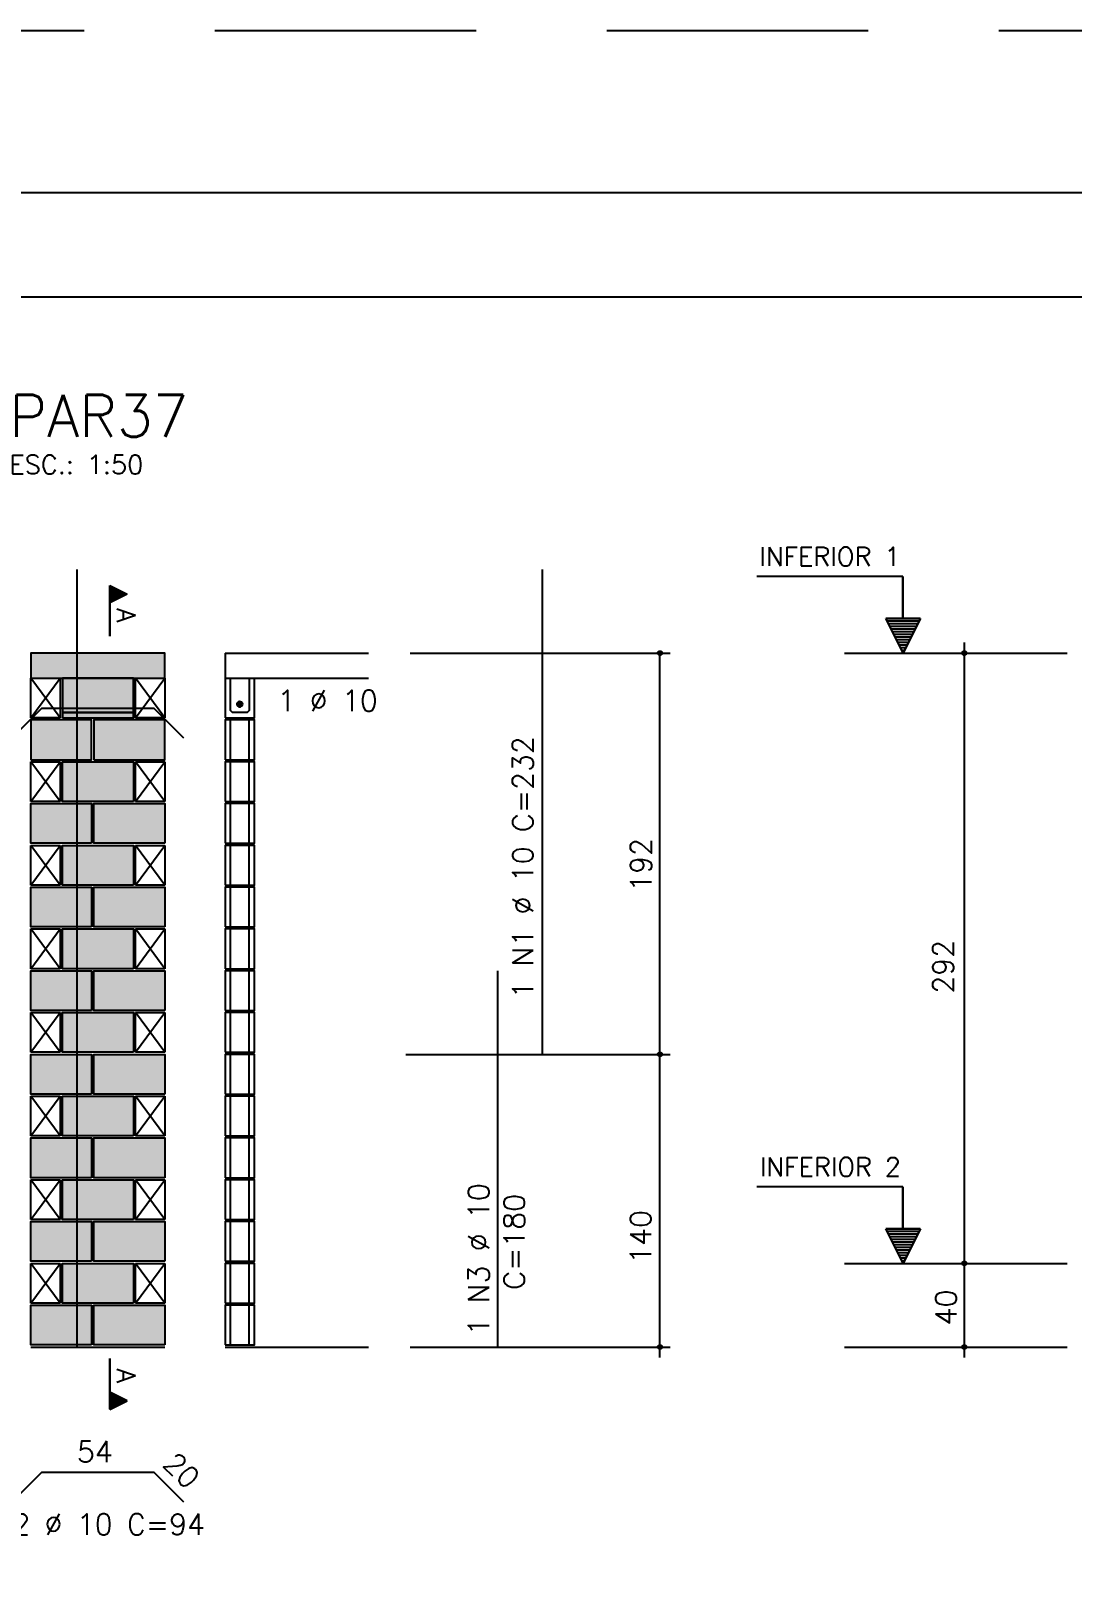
# Model space of a CAD drawing. Extents: x -1.9 to 86, y -1.6 to 60.9.
# Drawn here: x 36.79 to 46.75, y 46.23 to 60.94 of the extents above; entities that cross this region are included whole.
import ezdxf

# ---------------------------------------------------------------- set-up
doc = ezdxf.new("R2010")
doc.units = 0
doc.header["$MEASUREMENT"] = 0
doc.linetypes.add('HIDDEN', pattern=[0.375, 0.25, -0.125])
doc.layers.get('0').update_dxf_attribs({"linetype": 'CONTINUOUS'})
doc.layers.get('Defpoints').update_dxf_attribs({"linetype": 'CONTINUOUS'})
for name, color, linetype in [('ARQ_FOLHA', 7, 'CONTINUOUS'), ('PENA_01', 1, 'CONTINUOUS'), ('PENA_02', 2, 'CONTINUOUS'), ('PENA_03', 3, 'CONTINUOUS'), ('PENA_05', 5, 'CONTINUOUS'), ('PENA_06', 6, 'CONTINUOUS'), ('PENA_09', 254, 'CONTINUOUS'), ('PENA_11', 252, 'CONTINUOUS'), ('PENA_21', 100, 'CONTINUOUS'), ('PENA_27', 21, 'CONTINUOUS')]:
    doc.layers.add(name, color=color, linetype=linetype)
doc.styles.get("Standard").update_dxf_attribs({"font": 'ROMANS.SHX'})

# ---------------------------------------------------------------- blocks, each defined once
blk = doc.blocks.new('FOLHA A1 - 841 X 594')
at = {"layer": 'ARQ_FOLHA', "color": 1}
for points in [[(-841, 0), (0, 0), (0, 594), (-841, 594)], [(-816, 10), (-10, 10), (-10, 584), (-816, 584)]]:
    blk.add_lwpolyline(points, close=True, dxfattribs=at)
at = {"layer": 'Defpoints', "color": 8, "linetype": 'HIDDEN', "ltscale": 100}
blk.add_lwpolyline([(-860.5, 609.5), (-860.5, -15.5), (19.5, -15.5), (19.5, 609.5)], close=True, dxfattribs=at)
blk = doc.blocks.new('*U24')
blk.add_blockref('FOLHA A1 - 841 X 594', (0, 0))

msp = doc.modelspace()

# ---------------------------------------------------------------- linework, layer by layer
at = {"layer": 'PENA_01', "linetype": 'Continuous'}
for p, q in [((44.575124, 54.987369), (46.705987, 54.987369)), ((37.089526, 54.417369), (37.769526, 54.417369)), ((44.575124, 49.147369), (46.705987, 49.147369)), ((44.575124, 48.347369), (46.705987, 48.347369))]:
    msp.add_line(p, q, dxfattribs=at)
at = {"layer": 'PENA_02', "linetype": 'Continuous'}
for p, q in [((36.789526, 54.367369), (36.789526, 54.747369)), ((36.789526, 54.747369), (37.069526, 54.747369)), ((37.069526, 54.747369), (37.069526, 54.367369)), ((37.789526, 54.367369), (37.789526, 54.747369)), ((37.789526, 54.747369), (38.069526, 54.747369)), ((38.069526, 54.747369), (38.069526, 54.367369)), ((37.069526, 54.367369), (36.789526, 54.367369)), ((38.069526, 54.367369), (37.789526, 54.367369)), ((36.789526, 53.567369), (36.789526, 53.947369)), ((36.789526, 53.947369), (37.069526, 53.947369)), ((37.069526, 53.947369), (37.069526, 53.567369)), ((37.789526, 53.567369), (37.789526, 53.947369)), ((37.789526, 53.947369), (38.069526, 53.947369)), ((38.069526, 53.947369), (38.069526, 53.567369)), ((37.069526, 53.567369), (36.789526, 53.567369)), ((38.069526, 53.567369), (37.789526, 53.567369)), ((36.789526, 52.767369), (36.789526, 53.147369)), ((36.789526, 53.147369), (37.069526, 53.147369)), ((37.069526, 53.147369), (37.069526, 52.767369)), ((37.789526, 52.767369), (37.789526, 53.147369)), ((37.789526, 53.147369), (38.069526, 53.147369)), ((38.069526, 53.147369), (38.069526, 52.767369)), ((37.069526, 52.767369), (36.789526, 52.767369)), ((38.069526, 52.767369), (37.789526, 52.767369)), ((36.789526, 51.967369), (36.789526, 52.347369)), ((36.789526, 52.347369), (37.069526, 52.347369)), ((37.069526, 52.347369), (37.069526, 51.967369)), ((37.789526, 51.967369), (37.789526, 52.347369)), ((37.789526, 52.347369), (38.069526, 52.347369)), ((38.069526, 52.347369), (38.069526, 51.967369)), ((37.069526, 51.967369), (36.789526, 51.967369)), ((38.069526, 51.967369), (37.789526, 51.967369)), ((36.789526, 51.167369), (36.789526, 51.547369)), ((36.789526, 51.547369), (37.069526, 51.547369)), ((37.069526, 51.547369), (37.069526, 51.167369)), ((37.789526, 51.167369), (37.789526, 51.547369)), ((37.789526, 51.547369), (38.069526, 51.547369)), ((38.069526, 51.547369), (38.069526, 51.167369)), ((37.069526, 51.167369), (36.789526, 51.167369)), ((38.069526, 51.167369), (37.789526, 51.167369)), ((36.789526, 50.367369), (36.789526, 50.747369)), ((36.789526, 50.747369), (37.069526, 50.747369)), ((37.069526, 50.747369), (37.069526, 50.367369)), ((37.789526, 50.367369), (37.789526, 50.747369)), ((37.789526, 50.747369), (38.069526, 50.747369)), ((38.069526, 50.747369), (38.069526, 50.367369)), ((37.069526, 50.367369), (36.789526, 50.367369)), ((38.069526, 50.367369), (37.789526, 50.367369)), ((36.789526, 49.567369), (36.789526, 49.947369)), ((36.789526, 49.947369), (37.069526, 49.947369)), ((37.069526, 49.947369), (37.069526, 49.567369)), ((37.789526, 49.567369), (37.789526, 49.947369)), ((37.789526, 49.947369), (38.069526, 49.947369)), ((38.069526, 49.947369), (38.069526, 49.567369)), ((37.069526, 49.567369), (36.789526, 49.567369)), ((38.069526, 49.567369), (37.789526, 49.567369)), ((36.789526, 48.767369), (36.789526, 49.147369)), ((36.789526, 49.147369), (37.069526, 49.147369)), ((37.069526, 49.147369), (37.069526, 48.767369)), ((37.789526, 48.767369), (37.789526, 49.147369)), ((37.789526, 49.147369), (38.069526, 49.147369)), ((38.069526, 49.147369), (38.069526, 48.767369)), ((37.069526, 48.767369), (36.789526, 48.767369)), ((38.069526, 48.767369), (37.789526, 48.767369)), ((36.789526, 48.347369), (38.069526, 48.347369))]:
    msp.add_line(p, q, dxfattribs=at)
for points in [[(38.069526, 54.747369), (38.069526, 54.987369), (36.789526, 54.987369), (36.789526, 54.747369), (38.069526, 54.747369)], [(37.089526, 54.367369), (37.769526, 54.367369), (37.769526, 54.747369), (37.089526, 54.747369), (37.089526, 54.367369)], [(36.789526, 53.967369), (37.369526, 53.967369), (37.369526, 54.347369), (36.789526, 54.347369), (36.789526, 53.967369)], [(37.389526, 53.967369), (38.069526, 53.967369), (38.069526, 54.347369), (37.389526, 54.347369), (37.389526, 53.967369)], [(37.769526, 53.567369), (37.089526, 53.567369), (37.089526, 53.947369), (37.769526, 53.947369), (37.769526, 53.567369)], [(37.369526, 53.167369), (36.789526, 53.167369), (36.789526, 53.547369), (37.369526, 53.547369), (37.369526, 53.167369)], [(38.069526, 53.167369), (37.389526, 53.167369), (37.389526, 53.547369), (38.069526, 53.547369), (38.069526, 53.167369)], [(37.769526, 52.767369), (37.089526, 52.767369), (37.089526, 53.147369), (37.769526, 53.147369), (37.769526, 52.767369)], [(37.369526, 52.367369), (36.789526, 52.367369), (36.789526, 52.747369), (37.369526, 52.747369), (37.369526, 52.367369)], [(38.069526, 52.367369), (37.389526, 52.367369), (37.389526, 52.747369), (38.069526, 52.747369), (38.069526, 52.367369)], [(37.769526, 51.967369), (37.089526, 51.967369), (37.089526, 52.347369), (37.769526, 52.347369), (37.769526, 51.967369)], [(37.369526, 51.567369), (36.789526, 51.567369), (36.789526, 51.947369), (37.369526, 51.947369), (37.369526, 51.567369)], [(38.069526, 51.567369), (37.389526, 51.567369), (37.389526, 51.947369), (38.069526, 51.947369), (38.069526, 51.567369)], [(37.769526, 51.167369), (37.089526, 51.167369), (37.089526, 51.547369), (37.769526, 51.547369), (37.769526, 51.167369)], [(37.369526, 50.767369), (36.789526, 50.767369), (36.789526, 51.147369), (37.369526, 51.147369), (37.369526, 50.767369)], [(38.069526, 50.767369), (37.389526, 50.767369), (37.389526, 51.147369), (38.069526, 51.147369), (38.069526, 50.767369)], [(37.769526, 50.367369), (37.089526, 50.367369), (37.089526, 50.747369), (37.769526, 50.747369), (37.769526, 50.367369)], [(37.369526, 49.967369), (36.789526, 49.967369), (36.789526, 50.347369), (37.369526, 50.347369), (37.369526, 49.967369)], [(38.069526, 49.967369), (37.389526, 49.967369), (37.389526, 50.347369), (38.069526, 50.347369), (38.069526, 49.967369)], [(37.769526, 49.567369), (37.089526, 49.567369), (37.089526, 49.947369), (37.769526, 49.947369), (37.769526, 49.567369)], [(37.369526, 49.167369), (36.789526, 49.167369), (36.789526, 49.547369), (37.369526, 49.547369), (37.369526, 49.167369)], [(38.069526, 49.167369), (37.389526, 49.167369), (37.389526, 49.547369), (38.069526, 49.547369), (38.069526, 49.167369)], [(37.769526, 48.767369), (37.089526, 48.767369), (37.089526, 49.147369), (37.769526, 49.147369), (37.769526, 48.767369)], [(37.369526, 48.367369), (36.789526, 48.367369), (36.789526, 48.747369), (37.369526, 48.747369), (37.369526, 48.367369)], [(38.069526, 48.367369), (37.389526, 48.367369), (37.389526, 48.747369), (38.069526, 48.747369), (38.069526, 48.367369)]]:
    msp.add_lwpolyline(points, dxfattribs=at)
for centre, radius in [((42.807578, 54.987369), 0.02), ((42.807578, 54.987369), 0.01), ((45.72127, 54.987369), 0.02), ((45.72127, 54.987369), 0.01), ((42.807578, 51.147369), 0.02), ((42.807578, 51.147369), 0.01), ((45.72127, 49.147369), 0.02), ((45.72127, 49.147369), 0.01), ((42.807578, 48.347369), 0.02), ((42.807578, 48.347369), 0.01), ((45.72127, 48.347369), 0.02), ((45.72127, 48.347369), 0.01)]:
    msp.add_circle(centre, radius, dxfattribs=at)
at = {"layer": 'PENA_03', "linetype": 'Continuous'}
for p, q in [((37.543544, 55.148684), (37.543544, 55.635066)), ((37.543544, 55.635066), (37.709477, 55.5521)), ((37.544239, 55.633938), (37.707916, 55.5521)), ((37.54424, 55.633938), (37.54424, 55.470261)), ((37.556308, 55.628684), (37.556308, 55.475515)), ((37.569072, 55.622302), (37.569072, 55.481897)), ((37.581836, 55.61592), (37.581836, 55.488279)), ((45.134122, 55.719234), (43.734122, 55.719234)), ((45.134122, 55.319234), (45.134122, 55.719234)), ((45.135522, 55.319234), (45.135522, 55.720634)), ((37.709477, 55.5521), (37.544239, 55.469481)), ((37.707916, 55.5521), (37.54424, 55.470261)), ((37.54424, 55.469481), (37.54424, 55.148684)), ((37.5946, 55.609538), (37.5946, 55.494661)), ((37.607364, 55.603156), (37.607364, 55.501043)), ((37.620128, 55.596774), (37.620128, 55.507425)), ((37.632892, 55.590392), (37.632892, 55.513807)), ((37.645656, 55.58401), (37.645656, 55.520189)), ((37.65842, 55.577628), (37.65842, 55.526571)), ((37.671184, 55.571246), (37.671184, 55.532953)), ((37.683949, 55.564864), (37.683949, 55.539335)), ((37.696713, 55.558482), (37.696713, 55.545718)), ((45.134822, 54.987369), (44.96889, 55.319234)), ((44.96889, 55.319234), (45.134122, 55.319234)), ((45.300755, 55.319234), (45.134822, 54.987369)), ((45.135522, 55.319234), (45.300755, 55.319234)), ((45.134822, 54.990491), (44.971146, 55.317843)), ((45.298498, 55.317843), (44.971146, 55.317843)), ((45.287991, 55.293706), (44.981653, 55.293706)), ((45.275227, 55.268178), (44.994418, 55.268178)), ((45.262463, 55.24265), (45.007182, 55.24265)), ((45.249698, 55.217122), (45.019946, 55.217122)), ((45.236934, 55.191594), (45.03271, 55.191594)), ((45.298498, 55.317844), (45.134822, 54.99049)), ((45.22417, 55.166066), (45.045474, 55.166066)), ((45.211406, 55.140538), (45.058238, 55.140538)), ((45.198642, 55.11501), (45.071002, 55.11501)), ((45.185878, 55.089482), (45.083766, 55.089482)), ((45.173114, 55.063954), (45.09653, 55.063954)), ((45.16035, 55.038425), (45.109294, 55.038425)), ((45.72127, 48.246836), (45.72127, 55.087369)), ((38.647582, 54.987369), (38.647582, 54.367369)), ((38.647582, 54.987369), (40.018261, 54.987369)), ((40.418261, 54.987369), (42.907578, 54.987369)), ((42.807578, 48.246836), (42.807578, 54.987369)), ((45.147586, 55.012897), (45.122058, 55.012897)), ((37.069526, 54.367369), (36.789526, 54.747369)), ((36.789526, 54.367369), (37.069526, 54.747369)), ((38.069526, 54.367369), (37.789526, 54.747369)), ((37.789526, 54.367369), (38.069526, 54.747369)), ((38.647582, 54.747369), (40.018261, 54.747369)), ((38.697582, 53.967369), (38.697582, 54.347369)), ((38.877582, 53.967369), (38.877582, 54.347369)), ((37.069526, 53.567369), (36.789526, 53.947369)), ((36.789526, 53.567369), (37.069526, 53.947369)), ((38.069526, 53.567369), (37.789526, 53.947369)), ((37.789526, 53.567369), (38.069526, 53.947369)), ((38.697582, 53.567369), (38.697582, 53.947369)), ((38.877582, 53.567369), (38.877582, 53.947369)), ((38.697582, 53.167369), (38.697582, 53.547369)), ((38.877582, 53.167369), (38.877582, 53.547369)), ((37.069526, 52.767369), (36.789526, 53.147369)), ((36.789526, 52.767369), (37.069526, 53.147369)), ((38.069526, 52.767369), (37.789526, 53.147369)), ((37.789526, 52.767369), (38.069526, 53.147369)), ((38.697582, 52.767369), (38.697582, 53.147369)), ((38.877582, 52.767369), (38.877582, 53.147369)), ((38.697582, 52.367369), (38.697582, 52.747369)), ((38.877582, 52.367369), (38.877582, 52.747369)), ((37.069526, 51.967369), (36.789526, 52.347369)), ((36.789526, 51.967369), (37.069526, 52.347369)), ((38.069526, 51.967369), (37.789526, 52.347369)), ((37.789526, 51.967369), (38.069526, 52.347369)), ((38.697582, 51.967369), (38.697582, 52.347369)), ((38.877582, 51.967369), (38.877582, 52.347369)), ((38.697582, 51.567369), (38.697582, 51.947369)), ((38.877582, 51.567369), (38.877582, 51.947369)), ((37.069526, 51.167369), (36.789526, 51.547369)), ((36.789526, 51.167369), (37.069526, 51.547369)), ((38.069526, 51.167369), (37.789526, 51.547369)), ((37.789526, 51.167369), (38.069526, 51.547369)), ((38.697582, 51.167369), (38.697582, 51.547369)), ((38.877582, 51.167369), (38.877582, 51.547369)), ((38.697582, 50.767369), (38.697582, 51.147369)), ((38.877582, 50.767369), (38.877582, 51.147369)), ((40.37633, 51.147369), (42.907578, 51.147369)), ((37.069526, 50.367369), (36.789526, 50.747369)), ((36.789526, 50.367369), (37.069526, 50.747369)), ((38.069526, 50.367369), (37.789526, 50.747369)), ((37.789526, 50.367369), (38.069526, 50.747369)), ((38.697582, 50.367369), (38.697582, 50.747369)), ((38.877582, 50.367369), (38.877582, 50.747369)), ((38.697582, 49.967369), (38.697582, 50.347369)), ((38.877582, 49.967369), (38.877582, 50.347369)), ((37.069526, 49.567369), (36.789526, 49.947369)), ((36.789526, 49.567369), (37.069526, 49.947369)), ((38.069526, 49.567369), (37.789526, 49.947369)), ((37.789526, 49.567369), (38.069526, 49.947369)), ((38.697582, 49.567369), (38.697582, 49.947369)), ((38.877582, 49.567369), (38.877582, 49.947369)), ((45.134122, 49.879234), (43.734122, 49.879234)), ((45.134122, 49.479234), (45.134122, 49.879234)), ((45.135522, 49.479234), (45.135522, 49.880634)), ((38.697582, 49.167369), (38.697582, 49.547369)), ((38.877582, 49.167369), (38.877582, 49.547369)), ((45.134822, 49.147369), (44.96889, 49.479234)), ((44.96889, 49.479234), (45.134122, 49.479234)), ((45.134822, 49.150491), (44.971146, 49.477843)), ((45.298498, 49.477843), (44.971146, 49.477843)), ((45.287991, 49.453706), (44.981653, 49.453706)), ((45.300755, 49.479234), (45.134822, 49.147369)), ((45.298498, 49.477844), (45.134822, 49.15049)), ((45.135522, 49.479234), (45.300755, 49.479234)), ((45.275227, 49.428178), (44.994418, 49.428178)), ((45.262463, 49.40265), (45.007182, 49.40265)), ((45.249698, 49.377122), (45.019946, 49.377122)), ((45.236934, 49.351594), (45.03271, 49.351594)), ((45.22417, 49.326066), (45.045474, 49.326066)), ((45.211406, 49.300538), (45.058238, 49.300538)), ((37.069526, 48.767369), (36.789526, 49.147369)), ((36.789526, 48.767369), (37.069526, 49.147369)), ((38.069526, 48.767369), (37.789526, 49.147369)), ((37.789526, 48.767369), (38.069526, 49.147369)), ((38.697582, 48.767369), (38.697582, 49.147369)), ((38.877582, 48.767369), (38.877582, 49.147369)), ((45.198642, 49.27501), (45.071002, 49.27501)), ((45.185878, 49.249482), (45.083766, 49.249482)), ((45.173114, 49.223954), (45.09653, 49.223954)), ((45.16035, 49.198425), (45.109294, 49.198425)), ((45.147586, 49.172897), (45.122058, 49.172897)), ((38.697582, 48.367369), (38.697582, 48.747369)), ((38.877582, 48.367369), (38.877582, 48.747369)), ((38.647582, 48.347369), (40.018261, 48.347369)), ((40.418261, 48.347369), (42.907578, 48.347369)), ((37.543544, 48.236511), (37.543544, 47.750129)), ((37.54424, 47.915714), (37.54424, 48.236511)), ((37.543544, 47.750129), (37.709477, 47.833095)), ((37.709477, 47.833095), (37.544239, 47.915714)), ((37.544239, 47.751257), (37.707916, 47.833095)), ((37.54424, 47.751257), (37.54424, 47.914934)), ((37.707916, 47.833095), (37.54424, 47.914934)), ((37.556308, 47.756511), (37.556308, 47.90968)), ((37.569072, 47.762893), (37.569072, 47.903298)), ((37.581836, 47.769275), (37.581836, 47.896916)), ((37.5946, 47.775657), (37.5946, 47.890534)), ((37.607364, 47.782039), (37.607364, 47.884152)), ((37.620128, 47.788421), (37.620128, 47.87777)), ((37.632892, 47.794803), (37.632892, 47.871388)), ((37.645656, 47.801185), (37.645656, 47.865006)), ((37.65842, 47.807567), (37.65842, 47.858624)), ((37.671184, 47.813949), (37.671184, 47.852242)), ((37.683949, 47.820331), (37.683949, 47.84586)), ((37.696713, 47.826713), (37.696713, 47.839477))]:
    msp.add_line(p, q, dxfattribs=at)
for points in [[(38.647582, 54.367369), (38.927582, 54.367369), (38.927582, 54.747369)], [(38.877582, 54.747369), (38.877582, 54.437369), (38.857582, 54.417369), (38.717582, 54.417369), (38.697582, 54.437369), (38.697582, 54.747369)], [(38.812131, 54.498359), (38.80997, 54.508527), (38.803859, 54.516937), (38.794856, 54.522135), (38.784518, 54.523222), (38.774631, 54.52001), (38.766906, 54.513054), (38.762677, 54.503557), (38.762677, 54.493161), (38.766906, 54.483664), (38.774631, 54.476708), (38.784518, 54.473496), (38.794856, 54.474582), (38.803859, 54.47978), (38.80997, 54.48819), (38.812131, 54.498359)], [(38.647582, 53.967369), (38.927582, 53.967369), (38.927582, 54.347369), (38.647582, 54.347369), (38.647582, 53.967369)], [(38.647582, 53.567369), (38.927582, 53.567369), (38.927582, 53.947369), (38.647582, 53.947369), (38.647582, 53.567369)], [(38.647582, 53.167369), (38.927582, 53.167369), (38.927582, 53.547369), (38.647582, 53.547369), (38.647582, 53.167369)], [(38.647582, 52.767369), (38.927582, 52.767369), (38.927582, 53.147369), (38.647582, 53.147369), (38.647582, 52.767369)], [(38.647582, 52.367369), (38.927582, 52.367369), (38.927582, 52.747369), (38.647582, 52.747369), (38.647582, 52.367369)], [(38.647582, 51.967369), (38.927582, 51.967369), (38.927582, 52.347369), (38.647582, 52.347369), (38.647582, 51.967369)], [(38.647582, 51.567369), (38.927582, 51.567369), (38.927582, 51.947369), (38.647582, 51.947369), (38.647582, 51.567369)], [(38.647582, 51.167369), (38.927582, 51.167369), (38.927582, 51.547369), (38.647582, 51.547369), (38.647582, 51.167369)], [(38.647582, 50.767369), (38.927582, 50.767369), (38.927582, 51.147369), (38.647582, 51.147369), (38.647582, 50.767369)], [(38.647582, 50.367369), (38.927582, 50.367369), (38.927582, 50.747369), (38.647582, 50.747369), (38.647582, 50.367369)], [(38.647582, 49.967369), (38.927582, 49.967369), (38.927582, 50.347369), (38.647582, 50.347369), (38.647582, 49.967369)], [(38.647582, 49.567369), (38.927582, 49.567369), (38.927582, 49.947369), (38.647582, 49.947369), (38.647582, 49.567369)], [(38.647582, 49.167369), (38.927582, 49.167369), (38.927582, 49.547369), (38.647582, 49.547369), (38.647582, 49.167369)], [(38.647582, 48.767369), (38.927582, 48.767369), (38.927582, 49.147369), (38.647582, 49.147369), (38.647582, 48.767369)], [(38.647582, 48.367369), (38.927582, 48.367369), (38.927582, 48.747369), (38.647582, 48.747369), (38.647582, 48.367369)]]:
    msp.add_lwpolyline(points, dxfattribs=at)
msp.add_circle((38.787131, 54.498359), 0.025, dxfattribs=at)
for points in [[(38.812131, 54.498359), (38.766906, 54.513054), (38.762677, 54.503557)], [(38.812131, 54.498359), (38.762677, 54.503557), (38.762677, 54.493161)], [(38.812131, 54.498359), (38.762677, 54.493161), (38.766906, 54.483664)], [(38.812131, 54.498359), (38.774631, 54.52001), (38.763639, 54.506909)], [(38.812131, 54.498359), (38.763639, 54.506909), (38.763639, 54.489808)], [(38.812131, 54.498359), (38.763639, 54.489808), (38.774631, 54.476708)], [(38.812131, 54.498359), (38.774631, 54.52001), (38.766906, 54.513054)], [(38.812131, 54.498359), (38.766906, 54.483664), (38.774631, 54.476708)], [(38.812131, 54.498359), (38.784518, 54.523222), (38.774631, 54.52001)], [(38.812131, 54.498359), (38.791472, 54.522979), (38.774631, 54.52001)], [(38.812131, 54.498359), (38.774631, 54.476708), (38.791472, 54.473739)], [(38.812131, 54.498359), (38.774631, 54.476708), (38.784518, 54.473496)], [(38.812131, 54.498359), (38.794856, 54.522135), (38.784518, 54.523222)], [(38.812131, 54.498359), (38.784518, 54.473496), (38.794856, 54.474582)], [(38.812131, 54.498359), (38.806282, 54.514429), (38.791472, 54.522979)], [(38.812131, 54.498359), (38.791472, 54.473739), (38.806282, 54.482289)], [(38.812131, 54.498359), (38.803859, 54.516937), (38.794856, 54.522135)], [(38.812131, 54.498359), (38.794856, 54.474582), (38.803859, 54.47978)], [(38.812131, 54.498359), (38.80997, 54.508527), (38.803859, 54.516937)], [(38.812131, 54.498359), (38.803859, 54.47978), (38.80997, 54.48819)], [(38.812131, 54.498359), (38.806282, 54.482289), (38.812131, 54.498359)], [(38.812131, 54.498359), (38.80997, 54.48819), (38.812131, 54.498359)]]:
    msp.add_solid(points, dxfattribs=at)
at = {"layer": 'PENA_05', "linetype": 'Continuous'}
for p, q in [((41.683827, 51.147369), (41.683827, 55.787369)), ((36.889526, 54.457369), (36.606684, 54.174526)), ((37.969526, 54.457369), (36.889526, 54.457369)), ((38.252369, 54.174526), (37.969526, 54.457369)), ((41.257903, 48.347369), (41.257903, 51.947369)), ((36.889526, 47.146393), (36.606684, 46.86355)), ((37.969526, 47.146393), (36.889526, 47.146393)), ((38.252369, 46.86355), (37.969526, 47.146393))]:
    msp.add_line(p, q, dxfattribs=at)
msp.add_lwpolyline([(37.229526, 55.787369), (37.229526, 48.347369)], dxfattribs=at)
at = {"layer": 'PENA_09', "linetype": 'Continuous'}
msp.add_lwpolyline([(37.089526, 54.417369), (37.769526, 54.417369), (37.769526, 54.747369), (37.089526, 54.747369), (37.089526, 54.417369)], dxfattribs=at)
for points in [[(37.089526, 54.417369), (37.769526, 54.417369), (37.769526, 54.747369)], [(37.089526, 54.417369), (37.769526, 54.747369), (37.089526, 54.747369)], [(37.089526, 54.417369), (37.089526, 54.747369), (37.089526, 54.417369)]]:
    msp.add_solid(points, dxfattribs=at)
at = {"layer": 'PENA_11', "linetype": 'Continuous'}
for points in [[(38.069526, 54.747369), (38.069526, 54.987369), (36.789526, 54.987369)], [(38.069526, 54.747369), (36.789526, 54.987369), (36.789526, 54.747369)], [(38.069526, 54.747369), (36.789526, 54.747369), (38.069526, 54.747369)]]:
    msp.add_solid(points, dxfattribs=at)
at = {"layer": 'PENA_21', "linetype": 'Continuous'}
for points in [[(37.089526, 54.367369), (37.769526, 54.367369), (37.769526, 54.417369), (37.089526, 54.417369), (37.089526, 54.367369)], [(37.389526, 53.967369), (38.069526, 53.967369), (38.069526, 54.347369), (37.389526, 54.347369), (37.389526, 53.967369)], [(37.769526, 53.567369), (37.089526, 53.567369), (37.089526, 53.947369), (37.769526, 53.947369), (37.769526, 53.567369)], [(38.069526, 53.167369), (37.389526, 53.167369), (37.389526, 53.547369), (38.069526, 53.547369), (38.069526, 53.167369)], [(37.769526, 52.767369), (37.089526, 52.767369), (37.089526, 53.147369), (37.769526, 53.147369), (37.769526, 52.767369)], [(38.069526, 52.367369), (37.389526, 52.367369), (37.389526, 52.747369), (38.069526, 52.747369), (38.069526, 52.367369)], [(37.769526, 51.967369), (37.089526, 51.967369), (37.089526, 52.347369), (37.769526, 52.347369), (37.769526, 51.967369)], [(38.069526, 51.567369), (37.389526, 51.567369), (37.389526, 51.947369), (38.069526, 51.947369), (38.069526, 51.567369)], [(37.769526, 51.167369), (37.089526, 51.167369), (37.089526, 51.547369), (37.769526, 51.547369), (37.769526, 51.167369)], [(38.069526, 50.767369), (37.389526, 50.767369), (37.389526, 51.147369), (38.069526, 51.147369), (38.069526, 50.767369)], [(37.769526, 50.367369), (37.089526, 50.367369), (37.089526, 50.747369), (37.769526, 50.747369), (37.769526, 50.367369)], [(38.069526, 49.967369), (37.389526, 49.967369), (37.389526, 50.347369), (38.069526, 50.347369), (38.069526, 49.967369)], [(37.769526, 49.567369), (37.089526, 49.567369), (37.089526, 49.947369), (37.769526, 49.947369), (37.769526, 49.567369)], [(38.069526, 49.167369), (37.389526, 49.167369), (37.389526, 49.547369), (38.069526, 49.547369), (38.069526, 49.167369)], [(37.769526, 48.767369), (37.089526, 48.767369), (37.089526, 49.147369), (37.769526, 49.147369), (37.769526, 48.767369)], [(38.069526, 48.367369), (37.389526, 48.367369), (37.389526, 48.747369), (38.069526, 48.747369), (38.069526, 48.367369)]]:
    msp.add_lwpolyline(points, dxfattribs=at)
for points in [[(37.089526, 54.367369), (37.769526, 54.367369), (37.769526, 54.417369)], [(37.089526, 54.367369), (37.769526, 54.417369), (37.089526, 54.417369)], [(37.089526, 54.367369), (37.089526, 54.417369), (37.089526, 54.367369)], [(37.389526, 53.967369), (38.069526, 53.967369), (38.069526, 54.347369)], [(37.389526, 53.967369), (38.069526, 54.347369), (37.389526, 54.347369)], [(37.389526, 53.967369), (37.389526, 54.347369), (37.389526, 53.967369)], [(37.769526, 53.567369), (37.089526, 53.567369), (37.089526, 53.947369)], [(37.769526, 53.567369), (37.089526, 53.947369), (37.769526, 53.947369)], [(37.769526, 53.567369), (37.769526, 53.947369), (37.769526, 53.567369)], [(38.069526, 53.167369), (37.389526, 53.167369), (37.389526, 53.547369)], [(38.069526, 53.167369), (37.389526, 53.547369), (38.069526, 53.547369)], [(38.069526, 53.167369), (38.069526, 53.547369), (38.069526, 53.167369)], [(37.769526, 52.767369), (37.089526, 52.767369), (37.089526, 53.147369)], [(37.769526, 52.767369), (37.089526, 53.147369), (37.769526, 53.147369)], [(37.769526, 52.767369), (37.769526, 53.147369), (37.769526, 52.767369)], [(38.069526, 52.367369), (37.389526, 52.367369), (37.389526, 52.747369)], [(38.069526, 52.367369), (37.389526, 52.747369), (38.069526, 52.747369)], [(38.069526, 52.367369), (38.069526, 52.747369), (38.069526, 52.367369)], [(37.769526, 51.967369), (37.089526, 51.967369), (37.089526, 52.347369)], [(37.769526, 51.967369), (37.089526, 52.347369), (37.769526, 52.347369)], [(37.769526, 51.967369), (37.769526, 52.347369), (37.769526, 51.967369)], [(38.069526, 51.567369), (37.389526, 51.567369), (37.389526, 51.947369)], [(38.069526, 51.567369), (37.389526, 51.947369), (38.069526, 51.947369)], [(38.069526, 51.567369), (38.069526, 51.947369), (38.069526, 51.567369)], [(37.769526, 51.167369), (37.089526, 51.167369), (37.089526, 51.547369)], [(37.769526, 51.167369), (37.089526, 51.547369), (37.769526, 51.547369)], [(37.769526, 51.167369), (37.769526, 51.547369), (37.769526, 51.167369)], [(38.069526, 50.767369), (37.389526, 50.767369), (37.389526, 51.147369)], [(38.069526, 50.767369), (37.389526, 51.147369), (38.069526, 51.147369)], [(38.069526, 50.767369), (38.069526, 51.147369), (38.069526, 50.767369)], [(37.769526, 50.367369), (37.089526, 50.367369), (37.089526, 50.747369)], [(37.769526, 50.367369), (37.089526, 50.747369), (37.769526, 50.747369)], [(37.769526, 50.367369), (37.769526, 50.747369), (37.769526, 50.367369)], [(38.069526, 49.967369), (37.389526, 49.967369), (37.389526, 50.347369)], [(38.069526, 49.967369), (37.389526, 50.347369), (38.069526, 50.347369)], [(38.069526, 49.967369), (38.069526, 50.347369), (38.069526, 49.967369)], [(37.769526, 49.567369), (37.089526, 49.567369), (37.089526, 49.947369)], [(37.769526, 49.567369), (37.089526, 49.947369), (37.769526, 49.947369)], [(37.769526, 49.567369), (37.769526, 49.947369), (37.769526, 49.567369)], [(38.069526, 49.167369), (37.389526, 49.167369), (37.389526, 49.547369)], [(38.069526, 49.167369), (37.389526, 49.547369), (38.069526, 49.547369)], [(38.069526, 49.167369), (38.069526, 49.547369), (38.069526, 49.167369)], [(37.769526, 48.767369), (37.089526, 48.767369), (37.089526, 49.147369)], [(37.769526, 48.767369), (37.089526, 49.147369), (37.769526, 49.147369)], [(37.769526, 48.767369), (37.769526, 49.147369), (37.769526, 48.767369)], [(38.069526, 48.367369), (37.389526, 48.367369), (37.389526, 48.747369)], [(38.069526, 48.367369), (37.389526, 48.747369), (38.069526, 48.747369)], [(38.069526, 48.367369), (38.069526, 48.747369), (38.069526, 48.367369)]]:
    msp.add_solid(points, dxfattribs=at)
at = {"layer": 'PENA_27', "linetype": 'Continuous'}
for points in [[(36.789526, 53.967369), (37.369526, 53.967369), (37.369526, 54.347369), (36.789526, 54.347369), (36.789526, 53.967369)], [(37.369526, 53.167369), (36.789526, 53.167369), (36.789526, 53.547369), (37.369526, 53.547369), (37.369526, 53.167369)], [(37.369526, 52.367369), (36.789526, 52.367369), (36.789526, 52.747369), (37.369526, 52.747369), (37.369526, 52.367369)], [(37.369526, 51.567369), (36.789526, 51.567369), (36.789526, 51.947369), (37.369526, 51.947369), (37.369526, 51.567369)], [(37.369526, 50.767369), (36.789526, 50.767369), (36.789526, 51.147369), (37.369526, 51.147369), (37.369526, 50.767369)], [(37.369526, 49.967369), (36.789526, 49.967369), (36.789526, 50.347369), (37.369526, 50.347369), (37.369526, 49.967369)], [(37.369526, 49.167369), (36.789526, 49.167369), (36.789526, 49.547369), (37.369526, 49.547369), (37.369526, 49.167369)], [(37.369526, 48.367369), (36.789526, 48.367369), (36.789526, 48.747369), (37.369526, 48.747369), (37.369526, 48.367369)]]:
    msp.add_lwpolyline(points, dxfattribs=at)
for points in [[(36.789526, 53.967369), (37.369526, 53.967369), (37.369526, 54.347369)], [(36.789526, 53.967369), (37.369526, 54.347369), (36.789526, 54.347369)], [(36.789526, 53.967369), (36.789526, 54.347369), (36.789526, 53.967369)], [(37.369526, 53.167369), (36.789526, 53.167369), (36.789526, 53.547369)], [(37.369526, 53.167369), (36.789526, 53.547369), (37.369526, 53.547369)], [(37.369526, 53.167369), (37.369526, 53.547369), (37.369526, 53.167369)], [(37.369526, 52.367369), (36.789526, 52.367369), (36.789526, 52.747369)], [(37.369526, 52.367369), (36.789526, 52.747369), (37.369526, 52.747369)], [(37.369526, 52.367369), (37.369526, 52.747369), (37.369526, 52.367369)], [(37.369526, 51.567369), (36.789526, 51.567369), (36.789526, 51.947369)], [(37.369526, 51.567369), (36.789526, 51.947369), (37.369526, 51.947369)], [(37.369526, 51.567369), (37.369526, 51.947369), (37.369526, 51.567369)], [(37.369526, 50.767369), (36.789526, 50.767369), (36.789526, 51.147369)], [(37.369526, 50.767369), (36.789526, 51.147369), (37.369526, 51.147369)], [(37.369526, 50.767369), (37.369526, 51.147369), (37.369526, 50.767369)], [(37.369526, 49.967369), (36.789526, 49.967369), (36.789526, 50.347369)], [(37.369526, 49.967369), (36.789526, 50.347369), (37.369526, 50.347369)], [(37.369526, 49.967369), (37.369526, 50.347369), (37.369526, 49.967369)], [(37.369526, 49.167369), (36.789526, 49.167369), (36.789526, 49.547369)], [(37.369526, 49.167369), (36.789526, 49.547369), (37.369526, 49.547369)], [(37.369526, 49.167369), (37.369526, 49.547369), (37.369526, 49.167369)], [(37.369526, 48.367369), (36.789526, 48.367369), (36.789526, 48.747369)], [(37.369526, 48.367369), (36.789526, 48.747369), (37.369526, 48.747369)], [(37.369526, 48.367369), (37.369526, 48.747369), (37.369526, 48.367369)]]:
    msp.add_solid(points, dxfattribs=at)

# ---------------------------------------------------------------- block references
at = {"xscale": 0.09999999999999938, "yscale": 0.09999999999999938, "zscale": 0.09999999999999938}
msp.add_blockref('*U24', (84.1, -0.0075), dxfattribs=at)

# ---------------------------------------------------------------- texts
at = {"layer": 'PENA_03', "linetype": 'Continuous'}
for s, height, p in [('ESC.: 1:50', 0.18, (36.583093, 56.701152)), ('INFERIOR 1', 0.18, (43.759829, 55.821108)), ('1 %%c 10', 0.2, (39.148401, 54.431068)), ('INFERIOR 2', 0.18, (43.764394, 49.981108)), ('54', 0.2, (37.229526, 47.246393)), ('1 N2 %%c 10 C=94', 0.2, (36.113923, 46.550695))]:
    msp.add_text(s, height=height, dxfattribs=at).set_placement(p)
for s, height, rotation, p in [('A', 0.18, 270, (37.610573, 55.416667)), ('1 N1 %%c 10 C=232', 0.2, 90, (41.596176, 51.680784)), ('192', 0.2, 90, (42.726794, 52.703213)), ('292', 0.2, 90, (45.618965, 51.728766)), ('1 N3 %%c 10', 0.2, 90, (41.173341, 48.457805)), ('C=180', 0.2, 90, (41.513737, 48.895457)), ('140', 0.2, 90, (42.723799, 49.143616)), ('40', 0.2, 90, (45.646654, 48.554405)), ('A', 0.18, 270, (37.610573, 48.139957)), ('20', 0.2, 315, (38.040237, 47.217103))]:
    msp.add_text(s, height=height, rotation=rotation, dxfattribs=at).set_placement(p)
at = {"layer": 'PENA_06', "linetype": 'Continuous'}
msp.add_text('PAR37', height=0.4, dxfattribs=at).set_placement((36.583093, 57.057376))

doc.saveas('drawing.dxf')
